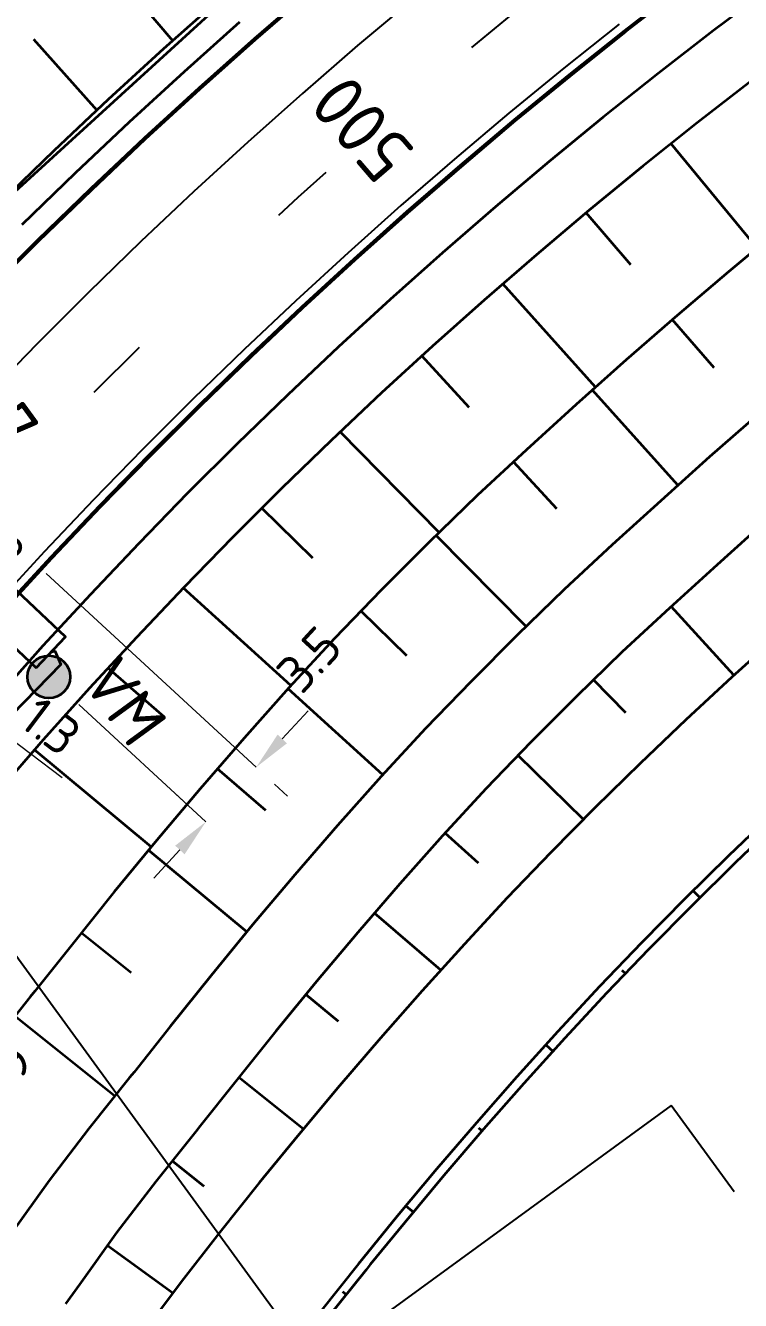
# Model space of a CAD drawing. Header units: metres. Extents: x 134219 to 139080, y 438661 to 444352.
# Drawn here: x 135311.5 to 135345, y 443395 to 443454.7 of the extents above; entities that cross this region are included whole.
import ezdxf

# ---------------------------------------------------------------- set-up
doc = ezdxf.new("R2010")
doc.units = ezdxf.units.M
doc.linetypes.add('13strp', pattern=[4, 1, -3])
doc.linetypes.add('39strp', pattern=[12, 3, -9])
doc.layers.get('DEFPOINTS').update_dxf_attribs({"color": 193})
for name, color, linetype, lineweight in [('N-WE-KL-ET_LS_HULPSTUK_MOF-G', 10, 'Continuous', 35), ('N-WE-KL-ET_LS_OV_ARMATUUR-S', 7, 'Continuous', 25), ('N-WE-KL-ET_LS_OV_ARMATUUR-T18', 1, 'Continuous', 25), ('N-WE-KL-ET_LS_OV_KABEL-G', 10, 'KL-LS-OV-N', 35), ('N-WE-KL-ET_LS_OV_KABEL-M', 7, 'Continuous', 18), ('N-WE-KL-ET_LS_OV_KABEL-T25', 7, 'Continuous', 25), ('N-WE-KL-ET_LS_OV_MANTELBUIS-G', 10, 'Continuous', 35), ('Utd-geleiderail-nw', 8, 'glm a2ee v014$0$f2m40080', 35), ('Utd-ondergr-nw', 8, '13strp', 35)]:
    doc.layers.add(name, color=color, linetype=linetype, lineweight=lineweight)
doc.layers.add('N-WE-KL-ET_LS_OV_ARMATUUR-T25', color=2, linetype='Continuous')
doc.layers.add('Utd-weg-nw', color=8, linetype='Continuous')
doc.styles.add('alm a2ee v011$0$Iso-rtw', font='NLCS-ISO.ttf')
doc.styles.add('ISO18', font='NLCS-ISO.ttf')
doc.styles.add('ISO25', font='NLCS-ISO.ttf')
doc.styles.add('NLCS_18', font='NLCS-ISO.ttf', dxfattribs={"height": 1.8})
doc.linetypes.add('glm a2ee v014$0$f2m40080', pattern='A,2,-1,[160,RTW.shx,S=0.5,R=0,X=0,Y=0],-1', length=4)
doc.linetypes.add('KL-LS-OV-N', pattern='A,4,-1,[103,NLCS.SHX,S=0.75,R=0,X=0,Y=0],-1,4,-1.5,["0V",Standard,S=1,R=0,X=0,Y=-0.5],-3', length=14.5)
doc.dimstyles.new('NLCS_t18_pijl_Dimension_l3_h1', dxfattribs={"dimtxt": 1.8, "dimasz": 1.8, "dimexe": 2, "dimexo": 2, "dimgap": 0.7, "dimtad": 1, "dimdec": 1, "dimzin": 0, "dimdsep": 46, "dimtxsty": 'NLCS_18', "dimcen": 2.5, "dimdle": 2, "dimclrd": 256, "dimclre": 256, "dimclrt": 256, "dimadec": 1, "dimazin": 0, "dimtfac": 1, "dimtdec": 1, "dimtofl": 0, "dimtmove": 1, "dimatfit": 0, "dimfxl": 0, "dimtolj": 1, "dimtzin": 0, "dimlwd": 18, "dimlwe": 18, "dimarcsym": 0})

# ---------------------------------------------------------------- blocks, each defined once
blk = doc.blocks.new('SKL-ET_OV_ARMATUUR_HD_NATRIUM_1x250W-SO (3)')
for p, q in [((6.493, 0), (3.493, 1.757)), ((3.493, -1.757), (6.493, 0))]:
    blk.add_line(p, q)
for points in [[(3.493, 1.757), (3.493, -1.757)], [(0, 1), (0, -1)], [(3.493, 0), (0, 0)]]:
    blk.add_lwpolyline(points)
at = {"layer": 'N-WE-KL-ET_LS_OV_ARMATUUR-T18', "style": 'ISO18', "flags": 1}
for tag, p in [('TYPE_ARMATUUR', (3.075, -6.821)), ('VERMOGEN_LAMP', (3.075, -10.606)), ('SPIEGELSTAND', (3.075, -14.39)), ('HOOGTE_LICHTMAST', (3.075, -18.175)), ('UITLEGGERHOEK', (3.075, -21.959)), ('TYPE_LICHTMAST', (3.075, -25.744)), ('BOTSVRIENDELIJK', (3.075, -29.528)), ('POSITIE_LICHTMAST', (3.075, -33.313)), ('KABELAANSLUITNG', (3.075, -37.097)), ('VOEDINGSPUNT', (3.075, -44.666))]:
    blk.add_attdef(tag, p, '', height=1.8, dxfattribs=at)
at = {"layer": 'N-WE-KL-ET_LS_OV_ARMATUUR-T18', "style": 'ISO18'}
for tag, p in [('FASE-AANSLUITING_1', (3.075, -40.882)), ('GROEPSNUMMER', (3.075, -48.451))]:
    blk.add_attdef(tag, p, '', height=1.8, dxfattribs=at)
at = {"layer": 'N-WE-KL-ET_LS_OV_ARMATUUR-T25', "style": 'ISO25'}
for tag, p in [('MASTNUMMER', (3.075, 7.391)), ('TYPE_SYMBOOL', (3.075, 3.606))]:
    blk.add_attdef(tag, p, '', height=2.5, dxfattribs=at)
blk = doc.blocks.new('SKL-ET_HULP_MOF_VERBINDINGSMOF-SO')
at = {"ltscale": 10}
h = blk.add_hatch(color=256, dxfattribs=at)
edge = h.paths.add_edge_path()
edge.add_arc((0, 0), 1, 0, 360)
blk.add_circle((0, 0), 1)
at = {"layer": 'N-WE-KL-ET_LS_OV_ARMATUUR-T18', "style": 'ISO18', "flags": 1}
for tag, p in [('OMSCHRIJVING_LEGENDA', (0, -8.431)), ('LOCATIE', (0, -12.215)), ('MASTNUMMER', (0, -16)), ('VAN', (0, -19.784)), ('NAAR', (0, -23.569)), ('VOEDINGSPUNT', (0, -27.353)), ('GROEPSNUMMER', (0, -31.138)), ('OVERIGE_OPMERKING(EN)_1', (0, -34.922)), ('OVERIGE_OPMERKING(EN)_2', (0, -38.707))]:
    blk.add_attdef(tag, p, '', height=1.8, dxfattribs=at)
at = {"layer": 'N-WE-KL-ET_LS_OV_ARMATUUR-T25', "style": 'ISO25'}
blk.add_attdef('SOORT_MOF', (0, 2.715), '', height=2.25, dxfattribs=at)
blk = doc.blocks.new('*D388')
at = {"layer": 'DEFPOINTS', "color": 0, "transparency": 16777216}
for p in [(135308.319, 443400.269), (135306.596, 443397.989), (135306.596, 443397.989)]:
    blk.add_point(p, dxfattribs=at)
at = {"layer": 'N-WE-KL-ET_LS_OV_KABEL-M', "linetype": 'Continuous', "lineweight": 18, "transparency": 16777216}
for p, q in [((135309.404, 443401.705), (135310.489, 443403.142)), ((135305.51, 443396.552), (135304.425, 443395.116))]:
    blk.add_line(p, q, dxfattribs=at)
at = {"layer": 'N-WE-KL-ET_LS_OV_KABEL-M', "lineweight": 18, "transparency": 16777216}
for p, q in [((135308.319, 443400.269), (135306.723, 443401.475)), ((135306.596, 443397.989), (135305, 443399.194))]:
    blk.add_line(p, q, dxfattribs=at)
at = {"layer": 'N-WE-KL-ET_LS_OV_KABEL-M', "transparency": 16777216}
for points in [[(135309.165, 443401.886), (135309.643, 443401.525), (135308.319, 443400.269)], [(135305.271, 443396.733), (135305.75, 443396.372), (135306.596, 443397.989)]]:
    blk.add_solid(points, dxfattribs=at)
at = {"layer": 'N-WE-KL-ET_LS_OV_KABEL-M', "transparency": 16777216, "insert": (135310.326, 443405.58), "char_height": 1.8, "attachment_point": 5, "rotation": 52.92485, "style": 'NLCS_18'}
blk.add_mtext('\\A1;2.9', dxfattribs=at)
blk = doc.blocks.new('*D393')
at = {"layer": 'DEFPOINTS', "color": 0, "transparency": 16777216}
for p in [(135306.36, 443419.682, 8.039), (135306.36, 443419.682), (135307.392, 443418.902, 8.039)]:
    blk.add_point(p, dxfattribs=at)
at = {"layer": 'N-WE-KL-ET_LS_OV_KABEL-M', "linetype": 'Continuous', "lineweight": 18, "transparency": 16777216}
for p, q in [((135304.924, 443420.767), (135303.488, 443421.852)), ((135306.876, 443419.292), (135310.203, 443421.729)), ((135310.203, 443421.729), (135313.187, 443419.474)), ((135307.392, 443418.902), (135306.36, 443419.682)), ((135308.828, 443417.817), (135310.265, 443416.732))]:
    blk.add_line(p, q, dxfattribs=at)
at = {"layer": 'N-WE-KL-ET_LS_OV_KABEL-M', "lineweight": 18, "transparency": 16777216}
for p, q in [((135306.984, 443420.507), (135307.566, 443421.278)), ((135308.016, 443419.727), (135308.598, 443420.498))]:
    blk.add_line(p, q, dxfattribs=at)
at = {"layer": 'N-WE-KL-ET_LS_OV_KABEL-M', "transparency": 16777216}
for points in [[(135305.105, 443421.006), (135304.743, 443420.528), (135306.36, 443419.682)], [(135309.009, 443418.056), (135308.648, 443417.578), (135307.392, 443418.902)]]:
    blk.add_solid(points, dxfattribs=at)
at = {"layer": 'N-WE-KL-ET_LS_OV_KABEL-M', "transparency": 16777216, "insert": (135312.66, 443421.878), "char_height": 1.8, "attachment_point": 5, "rotation": 322.92485, "style": 'NLCS_18'}
blk.add_mtext('\\A1;1.3', dxfattribs=at)
blk = doc.blocks.new('*D396')
at = {"layer": 'DEFPOINTS', "color": 0, "transparency": 16777216}
for p in [(135322.285, 443419.96, 9.456), (135319.926, 443417.402, 9.456), (135319.926, 443417.402)]:
    blk.add_point(p, dxfattribs=at)
at = {"layer": 'N-WE-KL-ET_LS_OV_KABEL-M', "linetype": 'Continuous', "lineweight": 18, "transparency": 16777216}
for p, q in [((135323.506, 443421.284), (135324.726, 443422.607)), ((135318.706, 443416.079), (135317.485, 443414.756))]:
    blk.add_line(p, q, dxfattribs=at)
at = {"layer": 'N-WE-KL-ET_LS_OV_KABEL-M', "lineweight": 18, "transparency": 16777216}
for p, q in [((135323.147, 443419.166), (135323.756, 443418.604)), ((135319.064, 443418.197), (135318.456, 443418.758))]:
    blk.add_line(p, q, dxfattribs=at)
at = {"layer": 'N-WE-KL-ET_LS_OV_KABEL-M', "transparency": 16777216}
for points in [[(135323.285, 443421.487), (135323.726, 443421.08), (135322.285, 443419.96)], [(135318.485, 443416.282), (135318.926, 443415.875), (135319.926, 443417.402)]]:
    blk.add_solid(points, dxfattribs=at)
at = {"layer": 'N-WE-KL-ET_LS_OV_KABEL-M', "transparency": 16777216, "insert": (135324.768, 443425.013), "char_height": 1.8, "attachment_point": 5, "rotation": 47.31678, "style": 'NLCS_18'}
blk.add_mtext('\\A1;3.5', dxfattribs=at)

msp = doc.modelspace()

# ---------------------------------------------------------------- linework, layer by layer
at = {"layer": 'N-WE-KL-ET_LS_OV_KABEL-G', "flags": 128}
for points, elevation in [([(135529.9, 443571.875), (135523.79, 443568.374), (135513.946, 443562.397), (135500.618, 443554.834), (135497.127, 443552.893), (135485.442, 443546.346), (135476.713, 443541.44), (135465.438, 443534.876), (135455.272, 443529.64), (135450.451, 443527.984), (135439.153, 443522.461), (135433.339, 443519.575), (135415.868, 443511.311), (135400.803, 443504.549), (135389.184, 443499.078), (135377.101, 443493.401), (135361.318, 443485.239), (135349.162, 443477.672), (135342.125, 443472.758), (135333.617, 443466.603), (135324.792, 443459.256), (135322.366, 443457.346), (135310.064, 443446.127), (135304.584, 443440.292), (135302.487, 443438.14), (135300.612, 443436.914), (135300.632, 443436.922), (135300.606, 443436.747), (135297.969, 443433.343), (135287.537, 443419.258), (135283.531, 443413.488), (135275.252, 443401.159), (135268.552, 443390.028), (135261.769, 443377.032), (135253.948, 443359.543), (135249.283, 443346.731), (135245.327, 443333.985), (135239.582, 443308.498), (135238.411, 443302.213), (135237.077, 443299.825), (135235.322, 443288.355), (135234.738, 443284.025), (135234.363, 443271.554), (135234.551, 443258.583), (135234.553, 443258.608), (135234.172, 443256.929), (135234.544, 443246.911), (135234.533, 443246.867)], 7.177), ([(135312.654, 443425.347), (135312.841, 443425.409), (135313.119, 443424.776), (135307.392, 443418.902), (135303.2, 443411.342), (135302.698, 443400.934), (135298.841, 443391.059)], 8.152)]:
    msp.add_lwpolyline(points, dxfattribs=dict(at, elevation=elevation))
at = {"layer": 'N-WE-KL-ET_LS_OV_KABEL-M'}
for points, elevation in [([(135322.285, 443419.96), (135312.433, 443429.047)], 9.456), ([(135319.926, 443417.402), (135313.966, 443422.898)], 7.689)]:
    msp.add_lwpolyline(points, dxfattribs=dict(at, elevation=elevation))
at = {"layer": 'N-WE-KL-ET_LS_OV_KABEL-T25'}
for p, q in [((135325.009, 443391.91), (135306.51, 443417.311)), ((135341.742, 443404.096), (135325.009, 443391.91)), ((135344.685, 443400.055), (135341.742, 443404.096))]:
    msp.add_line(p, q, dxfattribs=at)
at = {"layer": 'N-WE-KL-ET_LS_OV_MANTELBUIS-G', "linetype": 'Continuous'}
msp.add_lwpolyline([(135311.967, 443424.62), (135313.341, 443426.074), (135301.293, 443437.451), (135299.919, 443435.997)], close=True, dxfattribs=at)
at = {"layer": 'Utd-geleiderail-nw', "linetype": 'Continuous', "flags": 128}
for points in [[(135346.349, 443456.472), (135343.723, 443454.496), (135341.125, 443452.483), (135338.555, 443450.434), (135336.014, 443448.349), (135333.501, 443446.23), (135331.019, 443444.076), (135328.567, 443441.887), (135326.145, 443439.665), (135323.755, 443437.409), (135321.396, 443435.12), (135319.069, 443432.799), (135316.774, 443430.446), (135314.513, 443428.061), (135312.284, 443425.645), (135310.09, 443423.198)], [(135321.506, 443454.886), (135318.904, 443452.564), (135316.335, 443450.207), (135313.799, 443447.814), (135311.297, 443445.386)]]:
    msp.add_lwpolyline(points, dxfattribs=at)
at = {"layer": 'Utd-ondergr-nw', "linetype": 'Continuous', "flags": 128}
for points in [[(135312.667, 443460.703), (135318.363, 443454.024)], [(135320.548, 443455.974), (135317.931, 443453.639), (135315.348, 443451.268), (135312.797, 443448.861), (135310.28, 443446.419), (135307.797, 443443.943), (135305.349, 443441.432), (135302.936, 443438.887), (135300.558, 443436.309), (135298.217, 443433.698), (135295.912, 443431.055), (135293.644, 443428.381), (135291.654, 443425.97), (135291.413, 443425.675), (135289.22, 443422.938), (135288.668, 443422.236)], [(135324.809, 443456.389), (135322.186, 443454.113), (135319.595, 443451.801), (135317.037, 443449.453), (135314.511, 443447.07), (135312.019, 443444.652), (135309.561, 443442.199), (135307.137, 443439.713), (135304.747, 443437.193), (135302.393, 443434.64), (135300.075, 443432.055), (135297.792, 443429.438), (135295.547, 443426.79), (135293.576, 443424.403), (135293.338, 443424.11), (135291.166, 443421.401), (135290.404, 443420.431)], [(135324.854, 443456.335), (135322.233, 443454.06), (135319.642, 443451.749), (135317.085, 443449.401), (135314.56, 443447.019), (135312.068, 443444.602), (135309.61, 443442.15), (135307.187, 443439.664), (135304.798, 443437.145), (135302.445, 443434.593), (135300.127, 443432.009), (135297.845, 443429.393), (135295.6, 443426.745), (135293.63, 443424.359), (135293.392, 443424.066), (135291.221, 443421.357), (135290.453, 443420.38)], [(135342.175, 443456.522), (135339.549, 443454.488), (135336.951, 443452.417), (135334.383, 443450.31), (135331.844, 443448.167), (135329.334, 443445.99), (135326.856, 443443.778), (135324.408, 443441.532), (135321.992, 443439.252), (135319.607, 443436.938), (135317.255, 443434.592), (135314.936, 443432.213), (135312.65, 443429.803), (135310.398, 443427.361), (135308.18, 443424.887), (135305.996, 443422.384), (135303.847, 443419.85), (135301.962, 443417.566), (135301.734, 443417.286), (135299.657, 443414.694), (135297.976, 443412.541)], [(135342.218, 443456.467), (135339.592, 443454.433), (135336.995, 443452.362), (135334.427, 443450.256), (135331.889, 443448.114), (135329.381, 443445.937), (135326.903, 443443.726), (135324.456, 443441.48), (135322.04, 443439.201), (135319.656, 443436.888), (135317.305, 443434.543), (135314.986, 443432.165), (135312.701, 443429.755), (135310.45, 443427.313), (135308.232, 443424.841), (135306.049, 443422.338), (135303.901, 443419.805), (135302.017, 443417.522), (135301.789, 443417.242), (135299.712, 443414.65), (135298.025, 443412.49)], [(135350.727, 443456.019), (135348.107, 443454.103), (135345.514, 443452.151), (135342.948, 443450.163), (135340.41, 443448.14), (135337.9, 443446.082), (135335.419, 443443.988), (135332.968, 443441.861), (135330.546, 443439.7), (135328.155, 443437.505), (135325.794, 443435.278), (135323.464, 443433.018), (135321.166, 443430.725), (135318.901, 443428.401), (135316.667, 443426.046), (135314.467, 443423.66), (135312.3, 443421.244), (135310.166, 443418.797), (135308.067, 443416.322), (135306.225, 443414.091), (135306.002, 443413.817), (135303.973, 443411.284), (135301.979, 443408.723), (135301.827, 443408.526)], [(135311.849, 443454.09), (135314.805, 443450.756)], [(135345.768, 443444.299), (135341.729, 443449.192)], [(135339.844, 443443.515), (135337.746, 443445.952)], [(135346.852, 443445.195), (135344.418, 443443.183), (135342.012, 443441.139), (135339.633, 443439.065), (135337.282, 443436.959), (135334.948, 443434.836), (135332.635, 443432.691), (135330.376, 443430.488), (135328.148, 443428.257), (135325.95, 443425.996), (135323.814, 443423.677), (135321.716, 443421.325), (135319.65, 443418.946), (135317.617, 443416.54), (135315.618, 443414.109), (135313.651, 443411.653), (135311.907, 443409.459), (135311.692, 443409.193), (135309.733, 443406.734), (135307.815, 443404.243), (135307.003, 443403.132)], [(135338.191, 443437.774), (135333.842, 443442.62)], [(135343.751, 443438.676), (135341.791, 443440.947)], [(135332.268, 443436.826), (135330.045, 443439.24)], [(135342.052, 443433.178), (135338.042, 443437.64)], [(135345.849, 443436.527), (135343.533, 443434.506), (135341.245, 443432.455), (135338.974, 443430.387), (135336.722, 443428.298), (135334.524, 443426.153), (135332.356, 443423.98), (135330.217, 443421.778), (135328.139, 443419.518), (135326.098, 443417.226), (135324.089, 443414.909), (135322.112, 443412.566), (135320.167, 443410.197), (135318.254, 443407.804), (135316.557, 443405.667), (135316.348, 443405.409), (135314.442, 443403.015), (135312.574, 443400.59), (135310.788, 443398.105)], [(135330.867, 443430.967), (135326.225, 443435.685)], [(135336.376, 443432.069), (135334.343, 443434.275)], [(135324.944, 443429.765), (135322.549, 443432.105)], [(135346.134, 443431.467), (135343.888, 443429.452), (135341.658, 443427.422), (135339.447, 443425.37), (135337.29, 443423.263), (135335.161, 443421.128), (135333.061, 443418.966), (135331.022, 443416.746), (135329.02, 443414.494), (135327.048, 443412.217), (135325.108, 443409.916), (135323.2, 443407.589), (135321.323, 443405.239), (135319.658, 443403.14), (135319.452, 443402.886), (135317.58, 443400.535), (135315.747, 443398.154), (135313.994, 443395.713), (135313.348, 443394.795)], [(135334.934, 443426.553), (135330.723, 443430.827)], [(135323.912, 443423.784), (135318.865, 443428.363)], [(135329.347, 443425.187), (135327.199, 443427.281)], [(135344.682, 443424.272), (135341.729, 443427.486)], [(135346.78, 443426.166), (135344.586, 443424.186), (135342.418, 443422.178), (135340.283, 443420.135), (135338.176, 443418.064), (135336.097, 443415.964), (135334.055, 443413.83), (135332.043, 443411.667), (135330.061, 443409.478), (135328.109, 443407.262), (135326.187, 443405.02), (135324.295, 443402.754), (135322.631, 443400.716), (135322.428, 443400.467), (135320.584, 443398.163), (135318.772, 443395.832), (135317.005, 443393.468)], [(135317.968, 443422.321), (135315.337, 443424.604)], [(135339.616, 443422.501), (135338.096, 443424.051)], [(135328.222, 443419.609), (135323.777, 443423.636)], [(135317.362, 443416.229), (135311.891, 443420.775)], [(135337.63, 443417.512), (135334.564, 443420.513)], [(135322.735, 443417.925), (135320.468, 443419.888)], [(135346.505, 443417.786), (135344.431, 443415.8), (135342.384, 443413.786), (135340.364, 443411.746), (135338.38, 443409.671), (135336.425, 443407.569), (135334.5, 443405.441), (135332.603, 443403.287), (135330.736, 443401.108), (135328.899, 443398.905), (135327.281, 443396.925), (135327.084, 443396.683), (135325.292, 443394.443), (135323.532, 443392.179), (135321.814, 443389.881), (135320.776, 443388.46), (135320.62, 443388.208), (135320.473, 443387.837), (135320.402, 443387.444), (135320.41, 443387.045), (135320.498, 443386.655), (135320.661, 443386.291), (135320.894, 443385.966), (135320.919, 443385.938)], [(135346.812, 443417.456), (135344.742, 443415.475), (135342.699, 443413.466), (135340.684, 443411.43), (135338.704, 443409.359), (135336.754, 443407.261), (135334.833, 443405.138), (135332.94, 443402.989), (135331.077, 443400.815), (135329.244, 443398.617), (135327.63, 443396.641), (135327.434, 443396.399), (135325.645, 443394.164), (135323.889, 443391.905), (135322.175, 443389.612), (135321.358, 443388.496), (135321.351, 443388.486), (135321.151, 443388.14), (135321.025, 443387.761), (135320.976, 443387.365), (135321.007, 443386.966), (135321.116, 443386.582), (135321.3, 443386.228), (135321.499, 443385.97)], [(135332.699, 443415.458), (135331.138, 443416.872)], [(135321.849, 443412.246), (135317.234, 443416.074)], [(135342.77, 443414.166), (135343.087, 443413.847)], [(135330.934, 443410.442), (135327.831, 443413.121)], [(135316.427, 443410.322), (135314.083, 443412.192)], [(135339.43, 443410.444), (135339.593, 443410.288)], [(135326.143, 443408.032), (135324.605, 443409.302)], [(135315.653, 443404.536), (135310.967, 443408.282)], [(135335.858, 443406.942), (135336.191, 443406.639)], [(135324.499, 443402.997), (135321.462, 443405.413)], [(135332.704, 443403.059), (135332.874, 443402.912)], [(135319.849, 443400.309), (135318.349, 443401.5)], [(135329.304, 443399.391), (135329.65, 443399.104)], [(135318.374, 443395.299), (135315.303, 443397.536)], [(135326.323, 443395.372), (135326.499, 443395.232)]]:
    msp.add_lwpolyline(points, dxfattribs=at)
at = {"layer": 'Utd-weg-nw', "linetype": '39strp', "flags": 128}
msp.add_lwpolyline([(135728.094, 443738.861), (135725.394, 443734.691), (135722.652, 443730.549), (135721.509, 443728.848), (135719.869, 443726.434), (135717.045, 443722.348), (135714.18, 443718.289), (135711.275, 443714.26), (135708.33, 443710.26), (135705.345, 443706.29), (135702.32, 443702.349), (135699.256, 443698.439), (135696.153, 443694.56), (135693.011, 443690.712), (135689.831, 443686.896), (135686.614, 443683.112), (135683.358, 443679.36), (135680.065, 443675.641), (135676.735, 443671.954), (135673.368, 443668.302), (135669.965, 443664.683), (135666.526, 443661.099), (135663.052, 443657.549), (135659.541, 443654.034), (135655.996, 443650.554), (135652.417, 443647.11), (135648.803, 443643.702), (135645.155, 443640.33), (135641.474, 443636.995), (135640.413, 443636.046), (135637.759, 443633.696), (135634.012, 443630.435), (135630.232, 443627.212), (135626.421, 443624.027), (135622.577, 443620.88), (135617.827, 443617.078), (135614.796, 443614.701), (135610.859, 443611.665), (135606.895, 443608.659), (135602.648, 443605.489), (135598.897, 443602.727), (135594.87, 443599.799), (135590.824, 443596.896), (135586.76, 443594.018), (135582.678, 443591.165), (135578.579, 443588.338), (135574.462, 443585.537), (135570.327, 443582.762), (135566.176, 443580.012), (135562.007, 443577.289), (135557.821, 443574.591), (135553.618, 443571.92), (135549.399, 443569.275), (135545.163, 443566.657), (135540.911, 443564.065), (135540.228, 443563.652), (135536.643, 443561.5), (135532.359, 443558.961), (135528.06, 443556.449), (135523.744, 443553.964), (135519.413, 443551.507), (135515.067, 443549.076), (135510.706, 443546.672), (135506.33, 443544.296), (135501.939, 443541.947), (135497.533, 443539.626), (135493.301, 443537.429), (135488.679, 443535.066), (135484.23, 443532.825), (135479.768, 443530.608), (135475.293, 443528.415), (135470.806, 443526.243), (135466.309, 443524.091), (135461.802, 443521.958), (135457.285, 443519.842), (135452.76, 443517.742), (135448.227, 443515.656), (135443.686, 443513.583), (135439.14, 443511.521), (135434.588, 443509.469), (135430.031, 443507.426), (135425.469, 443505.39), (135420.904, 443503.359), (135416.337, 443501.331), (135412.078, 443499.444), (135407.817, 443497.558), (135407.196, 443497.28), (135402.628, 443495.235), (135398.058, 443493.173), (135393.492, 443491.084), (135388.936, 443488.956), (135384.394, 443486.778), (135379.875, 443484.538), (135376.877, 443483.005), (135375.039, 443482.044), (135373.893, 443481.436), (135370.927, 443479.829), (135370.053, 443479.346), (135367.397, 443477.861), (135364.759, 443476.342), (135362.141, 443474.791), (135359.259, 443473.032), (135356.402, 443471.233), (135353.57, 443469.394), (135350.764, 443467.517), (135347.984, 443465.6), (135345.231, 443463.645), (135342.506, 443461.652), (135339.808, 443459.622), (135337.139, 443457.554), (135334.499, 443455.449), (135331.889, 443453.308), (135329.308, 443451.131), (135326.758, 443448.918), (135324.239, 443446.67), (135321.751, 443444.387), (135319.295, 443442.07), (135316.872, 443439.719), (135314.482, 443437.334), (135312.125, 443434.917), (135309.802, 443432.467), (135307.513, 443429.985), (135305.258, 443427.471), (135303.039, 443424.926), (135300.855, 443422.351), (135298.94, 443420.031), (135298.708, 443419.746), (135296.597, 443417.111), (135295.247, 443415.387)], dxfattribs=at)
at = {"layer": 'Utd-weg-nw', "linetype": 'Continuous', "flags": 128}
for points in [[(135329.65, 443455.999), (135327.032, 443453.79), (135324.446, 443451.545), (135321.89, 443449.265), (135319.367, 443446.949), (135316.876, 443444.598), (135314.418, 443442.214), (135311.993, 443439.795), (135309.602, 443437.342), (135307.245, 443434.857), (135304.923, 443432.339), (135302.636, 443429.79), (135300.385, 443427.208), (135298.17, 443424.596), (135296.227, 443422.242), (135295.992, 443421.953), (135293.85, 443419.281), (135292.798, 443417.939)], [(135339.302, 443454.802), (135336.7, 443452.728), (135334.127, 443450.617), (135331.583, 443448.471), (135329.07, 443446.29), (135326.587, 443444.075), (135324.135, 443441.825), (135321.715, 443439.541), (135319.327, 443437.223), (135316.971, 443434.873), (135314.648, 443432.491), (135312.358, 443430.076), (135310.102, 443427.63), (135307.88, 443425.152), (135305.693, 443422.644), (135303.541, 443420.106), (135301.652, 443417.819), (135301.424, 443417.538), (135299.343, 443414.941), (135297.696, 443412.833)]]:
    msp.add_lwpolyline(points, dxfattribs=at)

# ---------------------------------------------------------------- block references
at = {"layer": 'N-WE-KL-ET_LS_HULPSTUK_MOF-G'}
ref = msp.add_blockref('SKL-ET_HULP_MOF_VERBINDINGSMOF-SO', (135312.563, 443424.192, 7.689), dxfattribs=at)
ref.add_attrib('SOORT_MOF', 'VM', (135314.033, 443424.007, 7.689), dxfattribs={"layer": 'N-WE-KL-ET_LS_OV_ARMATUUR-T25', "height": 2.25, "rotation": 306.066, "style": 'ISO25'})
at = {"layer": 'N-WE-KL-ET_LS_OV_ARMATUUR-S'}
ref = msp.add_blockref('SKL-ET_OV_ARMATUUR_HD_NATRIUM_1x250W-SO (3)', (135302.767, 443437.961, 9.456), dxfattribs=dict(at, rotation=317.3167820073882))
ref.add_attrib('MASTNUMMER', '3367', (135306.239, 443439.907, 9.456), dxfattribs={"layer": 'N-WE-KL-ET_LS_OV_ARMATUUR-T25', "height": 2.5, "rotation": 306.066, "style": 'ISO25'})
ref.add_attrib('FASE-AANSLUITING_1', 'L1', (135301.274, 443432.542, 9.456), dxfattribs={"layer": 'N-WE-KL-ET_LS_OV_ARMATUUR-T18', "height": 1.8, "rotation": 306.066, "style": 'ISO18'})
ref.add_attrib('GROEPSNUMMER', 'G-2', (135307.871, 443432.089, 9.456), dxfattribs={"layer": 'N-WE-KL-ET_LS_OV_ARMATUUR-T18', "height": 1.8, "rotation": 306.066, "style": 'ISO18'})

# ---------------------------------------------------------------- texts
at = {"layer": 'Utd-ondergr-nw', "color": 7, "style": 'alm a2ee v011$0$Iso-rtw'}
msp.add_text('500', height=2.5, rotation=130.66842, dxfattribs=at).set_placement((135329.83, 443448.811))

# ---------------------------------------------------------------- dimensions: what is measured, and where the dimension line sits
at = {"layer": 'N-WE-KL-ET_LS_OV_KABEL-M'}
for base, p1, p2, angle, picture, middle in [((135319.926, 443417.402), (135322.285, 443419.96, 9.456), (135319.926, 443417.402, 9.456), 227.31678, '*D396', (135325.944, 443423.928)), ((135306.596, 443397.989), (135308.319, 443400.269), (135306.596, 443397.989), 232.92485, '*D388', (135311.603, 443404.615))]:
    dim = msp.add_linear_dim(base=base, p1=p1, p2=p2, angle=angle, dimstyle='NLCS_t18_pijl_Dimension_l3_h1', dxfattribs=at)
    dim.commit()
    dim.dimension.update_dxf_attribs({"geometry": picture, "text_midpoint": middle, "dimtype": 161})
dim = msp.add_aligned_dim(p1=(135307.392, 443418.902, 8.039), p2=(135306.36, 443419.682, 8.039), distance=0, dimstyle='NLCS_t18_pijl_Dimension_l3_h1', dxfattribs=at)
dim.commit()
dim.dimension.update_dxf_attribs({"geometry": '*D393', "text_midpoint": (135311.726, 443422.584)})

doc.saveas('drawing.dxf')
